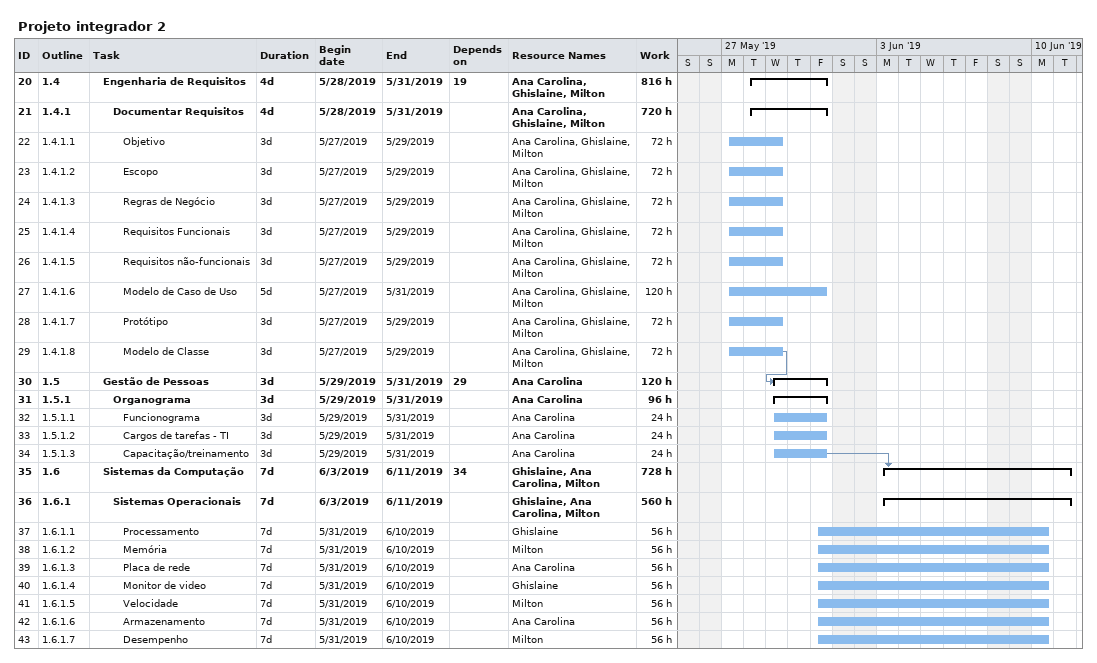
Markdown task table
Projeto integrador 2

| ID | WBS | Task | Duration | Start | Finish | Predecessors | Resources | Work (h) |
|---|---|---|---|---|---|---|---|---|
| 20 | 1.4 | **Engenharia de Requisitos** | 4d | 2019-05-28 | 2019-05-31 | 19 | Ana Carolina, Ghislaine, Milton | 816 |
| 21 | 1.4.1 | **Documentar Requisitos** | 4d | 2019-05-28 | 2019-05-31 |  | Ana Carolina, Ghislaine, Milton | 720 |
| 22 | 1.4.1.1 | Objetivo | 3d | 2019-05-27 | 2019-05-29 |  | Ana Carolina, Ghislaine, Milton | 72 |
| 23 | 1.4.1.2 | Escopo | 3d | 2019-05-27 | 2019-05-29 |  | Ana Carolina, Ghislaine, Milton | 72 |
| 24 | 1.4.1.3 | Regras de Negócio | 3d | 2019-05-27 | 2019-05-29 |  | Ana Carolina, Ghislaine, Milton | 72 |
| 25 | 1.4.1.4 | Requisitos Funcionais | 3d | 2019-05-27 | 2019-05-29 |  | Ana Carolina, Ghislaine, Milton | 72 |
| 26 | 1.4.1.5 | Requisitos não-funcionais | 3d | 2019-05-27 | 2019-05-29 |  | Ana Carolina, Ghislaine, Milton | 72 |
| 27 | 1.4.1.6 | Modelo de Caso de Uso | 5d | 2019-05-27 | 2019-05-31 |  | Ana Carolina, Ghislaine, Milton | 120 |
| 28 | 1.4.1.7 | Protótipo | 3d | 2019-05-27 | 2019-05-29 |  | Ana Carolina, Ghislaine, Milton | 72 |
| 29 | 1.4.1.8 | Modelo de Classe | 3d | 2019-05-27 | 2019-05-29 |  | Ana Carolina, Ghislaine, Milton | 72 |
| 30 | 1.5 | **Gestão de Pessoas** | 3d | 2019-05-29 | 2019-05-31 | 29 | Ana Carolina | 120 |
| 31 | 1.5.1 | **Organograma** | 3d | 2019-05-29 | 2019-05-31 |  | Ana Carolina | 96 |
| 32 | 1.5.1.1 | Funcionograma | 3d | 2019-05-29 | 2019-05-31 |  | Ana Carolina | 24 |
| 33 | 1.5.1.2 | Cargos de tarefas - TI | 3d | 2019-05-29 | 2019-05-31 |  | Ana Carolina | 24 |
| 34 | 1.5.1.3 | Capacitação/treinamento | 3d | 2019-05-29 | 2019-05-31 |  | Ana Carolina | 24 |
| 35 | 1.6 | **Sistemas da Computação** | 7d | 2019-06-03 | 2019-06-11 | 34 | Ghislaine, Ana Carolina, Milton | 728 |
| 36 | 1.6.1 | **Sistemas Operacionais** | 7d | 2019-06-03 | 2019-06-11 |  | Ghislaine, Ana Carolina, Milton | 560 |
| 37 | 1.6.1.1 | Processamento | 7d | 2019-05-31 | 2019-06-10 |  | Ghislaine | 56 |
| 38 | 1.6.1.2 | Memória | 7d | 2019-05-31 | 2019-06-10 |  | Milton | 56 |
| 39 | 1.6.1.3 | Placa de rede | 7d | 2019-05-31 | 2019-06-10 |  | Ana Carolina | 56 |
| 40 | 1.6.1.4 | Monitor de video | 7d | 2019-05-31 | 2019-06-10 |  | Ghislaine | 56 |
| 41 | 1.6.1.5 | Velocidade | 7d | 2019-05-31 | 2019-06-10 |  | Milton | 56 |
| 42 | 1.6.1.6 | Armazenamento | 7d | 2019-05-31 | 2019-06-10 |  | Ana Carolina | 56 |
| 43 | 1.6.1.7 | Desempenho | 7d | 2019-05-31 | 2019-06-10 |  | Milton | 56 |
